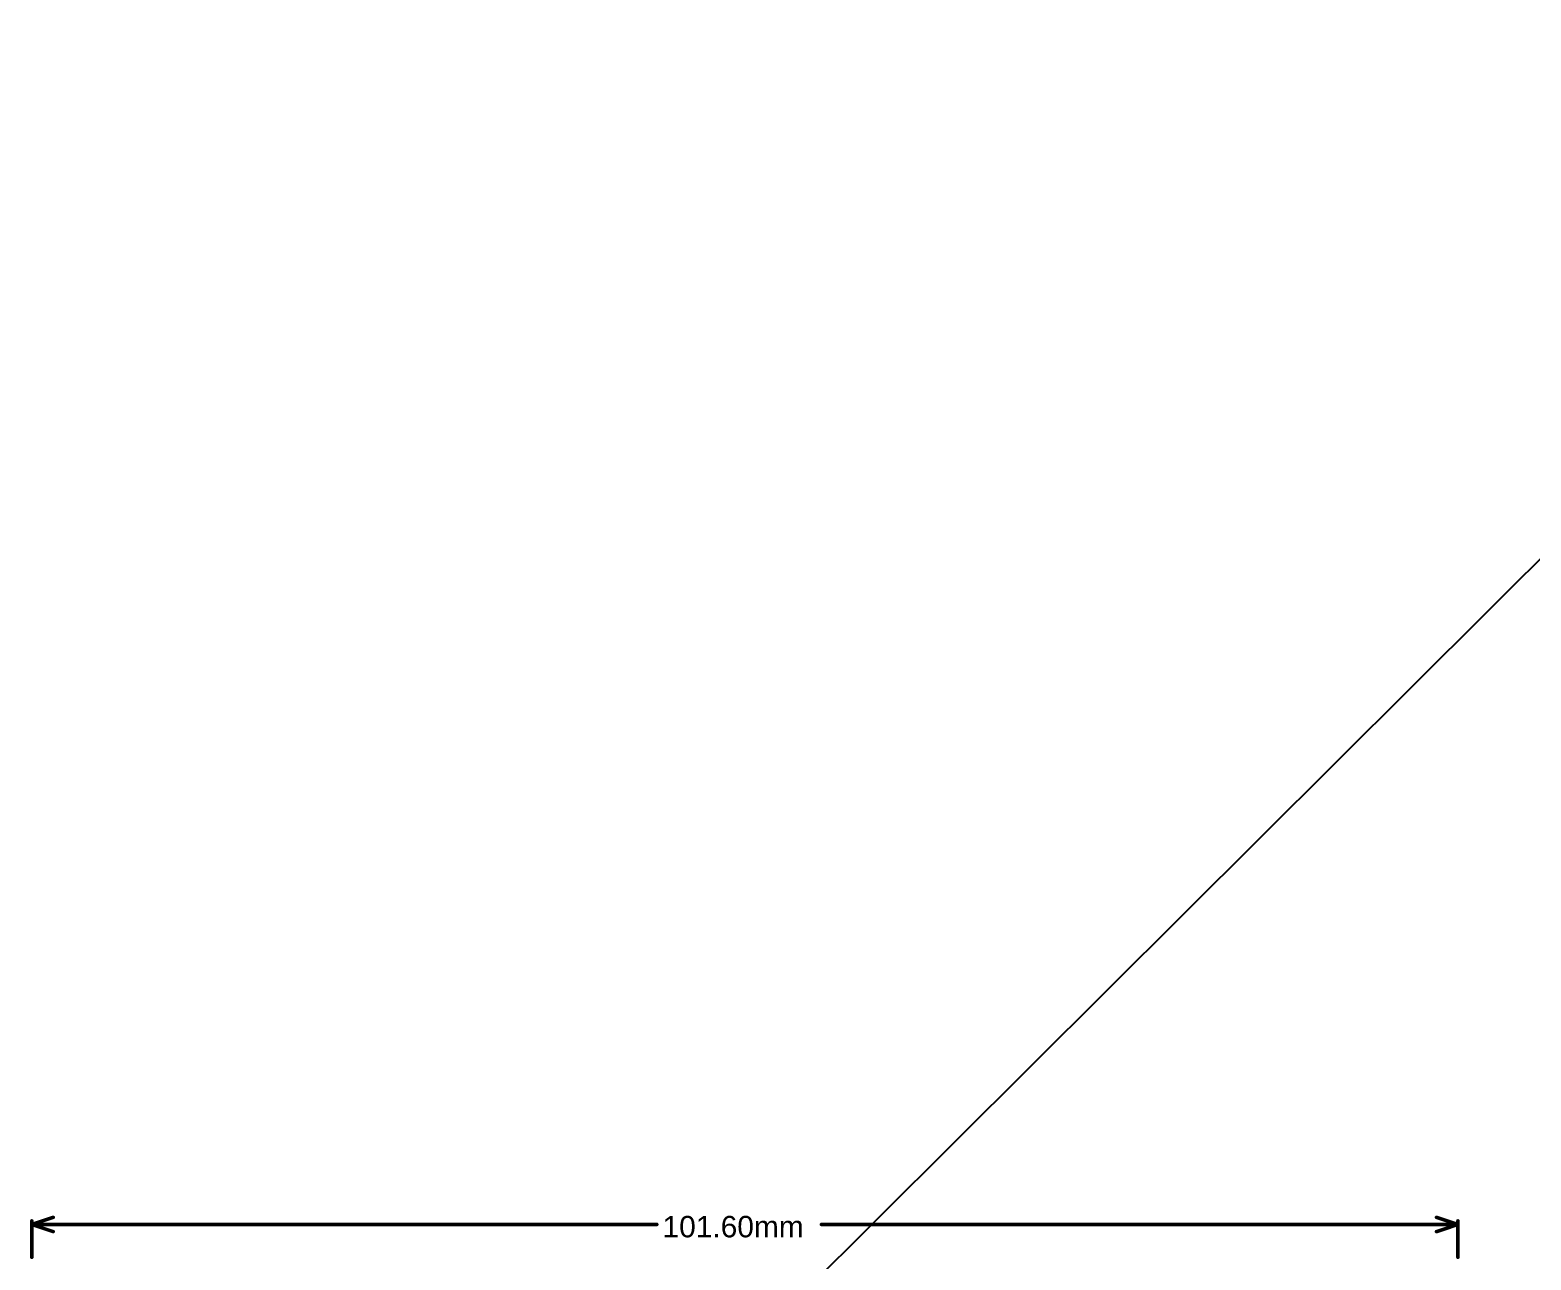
# Model space of a CAD drawing. Header units: millimetres. Extents: x 0 to 215, y 0 to 215.
# Drawn here: x -0.005 to 4.205, y 3.258 to 6.706 of the extents above; entities that cross this region are included whole.
import ezdxf

# ---------------------------------------------------------------- set-up
doc = ezdxf.new("R2010")
doc.units = ezdxf.units.MM
doc.header["$MEASUREMENT"] = 0
doc.layers.add('Mechanical1', color=6, linetype='Continuous')
doc.layers.add('TopSolder', color=216, linetype='Continuous')
doc.styles.add('Arial', font='', dxfattribs={"height": 0.2})
doc.styles.get('Arial').set_extended_font_data('Arial')

# ---------------------------------------------------------------- blocks, each defined once
blk = doc.blocks.new('P____PAK_SO_8_14')
at = {"layer": 'TopSolder'}
blk.add_line((0.1035, -0.096), (-213.9958, -213.1864), dxfattribs=at)

msp = doc.modelspace()

# ---------------------------------------------------------------- linework, layer by layer
at = {"layer": 'Mechanical1', "const_width": 0.01}
for points in [[(0, 3.357), (0.06, 3.377)], [(0, 3.265), (0, 3.367)], [(3.94, 3.377), (4, 3.357)], [(4, 3.265), (4, 3.367)], [(0, 3.357), (0.06, 3.337)], [(0, 3.357), (1.7531, 3.357)], [(2.2149, 3.357), (4, 3.357)], [(3.94, 3.337), (4, 3.357)]]:
    msp.add_lwpolyline(points, dxfattribs=at)
at = {"layer": 'Mechanical1', "const_width": 0.005}
for points in [[(-0.0025, 3.367, 1), (0.0025, 3.367, 1)], [(0.0575, 3.377, 1), (0.0625, 3.377, 1)], [(3.9375, 3.377, 1), (3.9425, 3.377, 1)], [(3.9975, 3.367, 1), (4.0025, 3.367, 1)], [(-0.0025, 3.357, 1), (0.0025, 3.357, 1)], [(-0.0025, 3.357, 1), (0.0025, 3.357, 1)], [(-0.0025, 3.357, 1), (0.0025, 3.357, 1)], [(0.0575, 3.337, 1), (0.0625, 3.337, 1)], [(1.7506, 3.357, 1), (1.7556, 3.357, 1)], [(2.2124, 3.357, 1), (2.2174, 3.357, 1)], [(3.9375, 3.337, 1), (3.9425, 3.337, 1)], [(3.9975, 3.357, 1), (4.0025, 3.357, 1)], [(3.9975, 3.357, 1), (4.0025, 3.357, 1)], [(3.9975, 3.357, 1), (4.0025, 3.357, 1)], [(-0.0025, 3.265, 1), (0.0025, 3.265, 1)], [(3.9975, 3.265, 1), (4.0025, 3.265, 1)]]:
    msp.add_lwpolyline(points, format="xyb", close=True, dxfattribs=at)

# ---------------------------------------------------------------- block references
at = {"rotation": 180}
msp.add_blockref('P____PAK_SO_8_14', (0.7525, 1.562), dxfattribs=at)

# ---------------------------------------------------------------- texts
at = {"layer": 'Mechanical1', "style": 'Arial'}
msp.add_text('101.60mm', height=0.06, dxfattribs=at).set_placement((1.7691, 3.321))

doc.saveas('drawing.dxf')
